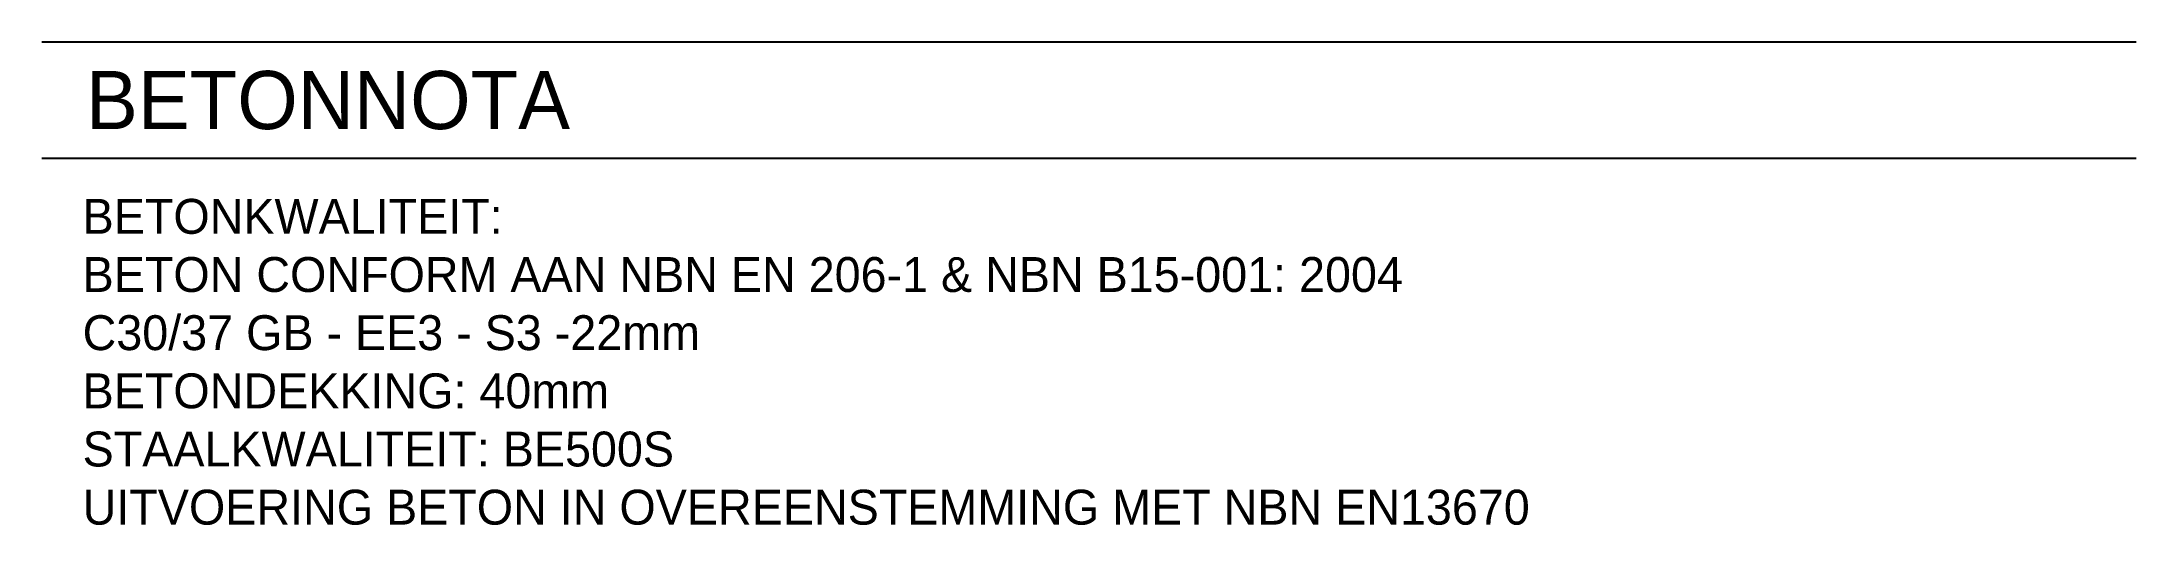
# Model space of a CAD drawing. Header units: millimetres. Extents: x 0 to 180, y -42 to 0.
import ezdxf

# ---------------------------------------------------------------- set-up
doc = ezdxf.new("R2010")
doc.units = ezdxf.units.MM

# ---------------------------------------------------------------- blocks, each defined once
blk = doc.blocks.new('*U1')
at = {"transparency": 33554687}
for p, q in [((0, 0), (180, 0)), ((0, -10), (180, -10))]:
    blk.add_line(p, q, dxfattribs=at)
at = {"color": 6, "transparency": 33554687}
blk.add_attdef('TITEL', (3.79, -7.5), '', height=5, dxfattribs=at)

msp = doc.modelspace()

# ---------------------------------------------------------------- block references
at = {"transparency": 33554687}
msp.add_blockref('*U1', (0, 0), dxfattribs=at).add_auto_attribs({'TITEL': 'BETONNOTA'})

# ---------------------------------------------------------------- texts
at = {"transparency": 33554687, "insert": (3.5, -13.5), "char_height": 3, "attachment_point": 1}
msp.add_mtext('BETONKWALITEIT:\\PBETON CONFORM AAN NBN EN 206-1 & NBN B15-001: 2004\\PC30/37 GB - EE3 - S3 -22mm\\PBETONDEKKING: 40mm\\PSTAALKWALITEIT: BE500S\\PUITVOERING BETON IN OVEREENSTEMMING MET NBN EN13670', dxfattribs=at)

doc.saveas('drawing.dxf')
